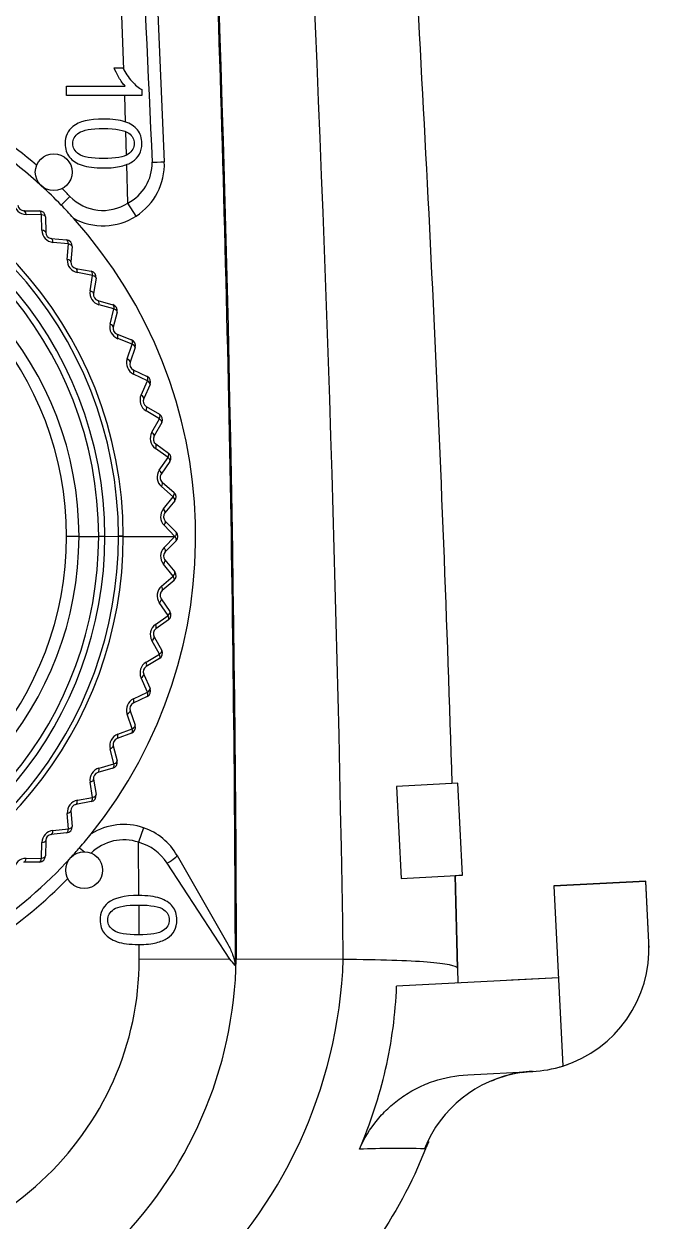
# Model space of a CAD drawing. Header units: millimetres. Extents: x -16130 to 36813, y -8099 to 27484.
# Drawn here: x 31222.58 to 31242.94, y 18285.53 to 18324.54 of the extents above; entities that cross this region are included whole.
import ezdxf

# ---------------------------------------------------------------- set-up
doc = ezdxf.new("R2010")
doc.units = ezdxf.units.MM
doc.header["$LTSCALE"] = 6

# ---------------------------------------------------------------- blocks, each defined once
blk = doc.blocks.new('140.096a')
at = {"color": 0}
for p, q in [((-9.64, 179.499), (-11.637, 179.395)), ((-9.632, 179.496), (-11.629, 179.395)), ((-11.637, 179.395), (-11.48, 176.399)), ((-11.629, 179.395), (-11.477, 176.399)), ((-11.48, 176.399), (-11.477, 176.399)), ((-11.477, 176.399), (-5.612, 176.696)), ((-8.484, 176.55), (-8.404, 175.029)), ((-8.481, 176.55), (-8.214, 171.282)), ((-5.328, 173.597), (-5.434, 175.703)), ((-11.827, 173.427), (-14.823, 173.275)), ((-14.823, 173.275), (-14.722, 171.278)), ((-11.827, 173.426), (-11.825, 173.427)), ((-11.726, 171.43), (-11.827, 173.427)), ((-11.825, 173.427), (-11.812, 173.186)), ((-8.801, 173.267), (-11.815, 173.185)), ((-11.812, 173.186), (-8.801, 173.267)), ((-8.801, 173.267), (-8.315, 173.272)), ((-2.91, 172.224), (-2.915, 172.189)), ((-14.722, 171.278), (-11.726, 171.43)), ((-9.095, 169.546), (-9.102, 169.546)), ((-9.093, 166.058), (-9.102, 169.546)), ((-9.092, 165.853), (-12.225, 163.814)), ((-9.093, 166.058), (-9.093, 166.021)), ((-9.093, 166.021), (-8.887, 166.019)), ((-9.092, 165.853), (-9.084, 162.898)), ((-12.472, 164.132), (-9.579, 165.781)), ((-25.88, 163.441), (-25.586, 163.85)), ((-25.442, 163.837), (-25.738, 163.426)), ((-25.023, 163.552), (-25.442, 163.837)), ((-25.311, 163.899), (-24.895, 163.615)), ((-24.631, 163.65), (-24.302, 164.032)), ((-24.16, 164.005), (-24.49, 163.622)), ((-23.768, 163.685), (-24.16, 164.005)), ((-24.024, 164.056), (-23.634, 163.737)), ((-23.368, 163.748), (-23.007, 164.1)), ((-22.868, 164.062), (-23.231, 163.709)), ((-22.868, 162.38), (-22.868, 164.062)), ((-22.505, 163.709), (-22.868, 164.062)), ((-22.728, 164.1), (-22.368, 163.748)), ((-22.101, 163.737), (-21.712, 164.056)), ((-21.576, 164.005), (-21.968, 163.685)), ((-21.245, 163.622), (-21.576, 164.005)), ((-21.433, 164.032), (-21.105, 163.65)), ((-20.84, 163.615), (-20.424, 163.899)), ((-20.293, 163.837), (-20.712, 163.552)), ((-19.997, 163.426), (-20.293, 163.837)), ((-20.149, 163.85), (-19.855, 163.441)), ((-52.686, 162.947), (-35.079, 163.716)), ((-27.107, 163.124), (-26.85, 163.558)), ((-26.705, 163.557), (-26.964, 163.122)), ((-26.263, 163.31), (-26.705, 163.557)), ((-26.58, 163.63), (-26.141, 163.383)), ((-19.595, 163.383), (-19.156, 163.63)), ((-19.031, 163.557), (-19.473, 163.31)), ((-18.772, 163.122), (-19.031, 163.557)), ((-18.886, 163.558), (-18.629, 163.124)), ((-28.301, 162.702), (-28.083, 163.156)), ((-27.938, 163.168), (-28.158, 162.712)), ((-27.476, 162.96), (-27.938, 163.168)), ((-27.82, 163.252), (-27.361, 163.044)), ((-18.374, 163.044), (-17.915, 163.252)), ((-17.797, 163.168), (-18.259, 162.96)), ((-17.577, 162.712), (-17.797, 163.168)), ((-17.653, 163.156), (-17.435, 162.702)), ((-37.434, 162.985), (-37.241, 162.985)), ((-37.241, 162.985), (-37.241, 160.526)), ((-33.308, 162.798), (-33.729, 162.528)), ((-29.133, 162.674), (-29.313, 162.2)), ((-28.655, 162.506), (-29.133, 162.674)), ((-29.023, 162.767), (-28.547, 162.6)), ((-17.188, 162.6), (-16.713, 162.767)), ((-16.602, 162.674), (-17.081, 162.506)), ((-16.423, 162.2), (-16.602, 162.674)), ((-13.374, 163.042), (-12.901, 162.88)), ((-11.166, 162.89), (-12.901, 162.88)), ((-9.883, 162.896), (-10.857, 162.892)), ((-9.084, 162.898), (-9.573, 162.897)), ((-38.079, 162.4), (-51.18, 161.898)), ((-38.139, 162.079), (-38.139, 162.37)), ((-37.542, 162.417), (-37.569, 162.416)), ((-37.542, 160.526), (-37.542, 162.442)), ((-36.373, 162.452), (-37.241, 162.426)), ((-35.293, 162.484), (-36.059, 162.462)), ((-33.729, 162.528), (-34.988, 162.493)), ((-29.454, 162.177), (-29.276, 162.649)), ((-22.872, 162.38), (-22.868, 162.38)), ((-22.872, 162.38), (-22.872, 162.222)), ((-22.868, 162.38), (-22.868, 162.222)), ((-16.459, 162.649), (-16.282, 162.177)), ((-30.556, 161.554), (-30.42, 162.039)), ((-30.281, 162.077), (-30.418, 161.589)), ((-29.789, 161.952), (-30.281, 162.077)), ((-30.178, 162.179), (-29.69, 162.054)), ((-22.868, 161.782), (-22.872, 162.222)), ((-22.868, 162.222), (-22.872, 162.222)), ((-16.045, 162.054), (-15.557, 162.179)), ((-15.455, 162.077), (-15.946, 161.952)), ((-15.317, 161.589), (-15.455, 162.077)), ((-15.315, 162.039), (-15.179, 161.554)), ((-22.868, 161.782), (-22.868, 161.782)), ((-22.868, 161.782), (-22.868, 161.579)), ((-22.868, 161.782), (-22.868, 161.579)), ((-22.868, 161.579), (-22.868, 161.579)), ((-22.868, 160.938), (-22.868, 161.579)), ((-31.601, 160.837), (-31.508, 161.332)), ((-31.372, 161.382), (-31.466, 160.884)), ((-30.871, 161.3), (-31.372, 161.382)), ((-31.279, 161.493), (-30.781, 161.411)), ((-14.954, 161.411), (-14.457, 161.493)), ((-14.364, 161.382), (-14.864, 161.3)), ((-14.27, 160.884), (-14.364, 161.382)), ((-14.228, 161.332), (-14.135, 160.837)), ((-12.725, 160.958), (-12.591, 161.113)), ((-22.868, 160.938), (-22.868, 160.527)), ((-37.241, 160.526), (-37.542, 160.526)), ((-33.667, 160.355), (-33.946, 160.642)), ((-32.579, 160.032), (-32.529, 160.533)), ((-32.398, 160.595), (-32.448, 160.09)), ((-31.892, 160.557), (-32.398, 160.595)), ((-32.315, 160.713), (-31.812, 160.675)), ((-13.923, 160.675), (-13.421, 160.713)), ((-13.337, 160.595), (-13.843, 160.557)), ((-13.287, 160.09), (-13.337, 160.595)), ((-13.207, 160.533), (-13.157, 160.032)), ((-33.482, 159.144), (-33.477, 159.648)), ((-33.352, 159.721), (-33.358, 159.214)), ((-32.844, 159.727), (-33.352, 159.721)), ((-33.279, 159.846), (-32.775, 159.852)), ((-12.96, 159.852), (-12.456, 159.846)), ((-12.384, 159.721), (-12.891, 159.727)), ((-12.378, 159.214), (-12.384, 159.721)), ((-12.259, 159.648), (-12.253, 159.144))]:
    blk.add_line(p, q, dxfattribs=at)
for centre in [(-11.991, 161.107), (-34.738, 160.114)]:
    blk.add_circle(centre, 0.6, dxfattribs=at)
for centre, radius, start, end in [((-9.429, 175.501), 4, 17.3775, 92.9), ((-9.429, 175.501), 4, 2.9, 17.3775), ((32.672, 171.369), 35.596, 178.6803, 182.0927), ((7.482, -893.306), 1062.981, 90.89395, 99.283434), ((-9.669, 153.931), 15.625, 358.1716, 87.8977), ((-9.315, 152.58), 13.48, 358.8422, 89.0556), ((5.099, 148.542), 22.385, 128.6687, 129.3448), ((-22.868, 149.237), 15.5, 51.3078, 131.9884), ((-25.424, 163.734), 0.2, 55.665, 144.335), ((-24.151, 163.901), 0.2, 50.665, 139.335), ((-22.868, 163.957), 0.2, 45.665, 134.335), ((-21.585, 163.901), 0.2, 40.665, 129.335), ((-20.312, 163.734), 0.2, 35.665, 124.335), ((-11.482, 162.395), 2, 119.6855, 161.0978), ((-34.991, 161.718), 2, 32.6832, 92.5), ((-26.678, 163.456), 0.2, 60.665, 149.335), ((-24.796, 163.886), 0.404, 235.8029, 319.1935), ((-24.782, 163.78), 0.2, 235.665, 319.335), ((-23.512, 163.998), 0.404, 230.8106, 314.1885), ((-23.508, 163.891), 0.2, 230.665, 314.335), ((-22.223, 163.998), 0.404, 225.8115, 309.1894), ((-22.228, 163.891), 0.2, 225.665, 309.335), ((-20.939, 163.886), 0.404, 220.8065, 304.1971), ((-20.953, 163.78), 0.2, 220.665, 304.335), ((-19.058, 163.456), 0.2, 30.665, 119.335), ((-11.286, 162.422), 1.679, 124.0358, 164.1687), ((-355.451, 7158.159), 7002.173, 272.4783169, 272.6225428), ((-35.034, 161.85), 1.47, 27.457, 91.019), ((-27.902, 163.07), 0.2, 65.665, 154.335), ((-27.311, 163.328), 0.404, 245.7808, 329.2102), ((-27.279, 163.226), 0.2, 245.665, 329.335), ((-26.066, 163.662), 0.404, 240.7927, 324.2006), ((-26.043, 163.558), 0.2, 240.665, 324.335), ((-19.67, 163.662), 0.404, 215.7994, 299.2073), ((-19.693, 163.558), 0.2, 215.665, 299.335), ((-18.425, 163.328), 0.404, 210.7898, 294.2192), ((-18.457, 163.226), 0.2, 210.665, 294.335), ((-17.833, 163.07), 0.2, 25.665, 114.335), ((-34.991, 161.718), 2, 331.3043, 32.6832), ((-29.089, 162.578), 0.2, 70.665, 159.335), ((-28.522, 162.888), 0.404, 250.7672, 334.2229), ((-28.481, 162.789), 0.2, 250.665, 334.335), ((-17.214, 162.888), 0.404, 205.7771, 289.2328), ((-17.254, 162.789), 0.2, 205.665, 289.335), ((-16.647, 162.578), 0.2, 20.665, 109.335), ((-11.482, 162.395), 2, 161.0978, 211.9919), ((-11.482, 162.395), 1.5, 161.0978, 224.858), ((-22.862, 149.252), 13.128, 90.0429, 259.7499), ((-34.991, 161.718), 1.5, 314.1674, 32.6832), ((-22.873, 149.254), 13.126, 11.1596, 89.977), ((-22.861, 149.259), 12.964, 90.0451, 259.2353), ((-30.228, 161.985), 0.2, 75.665, 164.335), ((-29.69, 162.343), 0.404, 255.7453, 339.2444), ((-29.641, 162.248), 0.2, 255.665, 339.335), ((-22.873, 149.26), 12.962, 11.1277, 89.9755), ((-16.045, 162.343), 0.404, 200.7556, 284.2547), ((-16.095, 162.248), 0.2, 200.665, 284.335), ((-15.508, 161.985), 0.2, 15.665, 104.335), ((-22.849, 149.273), 12.509, 90.0888, 257.0271), ((-22.85, 149.275), 12.304, 90.086, 256.7477), ((-31.311, 161.295), 0.2, 80.665, 169.335), ((-30.806, 161.698), 0.403, 260.7224, 344.2671), ((-30.749, 161.608), 0.2, 260.665, 344.335), ((-22.882, 149.28), 12.502, 11.0002, 89.9327), ((-22.882, 149.281), 12.298, 10.993, 89.9341), ((-14.929, 161.698), 0.403, 195.7329, 279.2776), ((-14.986, 161.608), 0.2, 195.665, 279.335), ((-14.424, 161.295), 0.2, 10.665, 99.335), ((-22.868, 149.237), 15.5, 49.1288, 51.3078), ((-22.859, 150.006), 10.932, 90.0469, 254.8925), ((-22.868, 149.237), 15.5, 131.9884, 134.1674), ((-31.862, 160.959), 0.403, 265.7002, 349.2903), ((-31.797, 160.874), 0.2, 265.665, 349.335), ((-22.876, 150.006), 10.932, 285.1063, 89.9543), ((-13.873, 160.959), 0.403, 190.7097, 274.2998), ((-13.938, 160.874), 0.2, 190.665, 274.335), ((-22.868, 149.237), 15.5, 47.5, 49.1288), ((-22.868, 149.237), 15.5, 134.1674, 137.5), ((-22.868, 149.237), 15.9, 134.1674, 135.4741), ((-22.883, 149.961), 10.566, 89.9152, 254.2413), ((-32.33, 160.513), 0.2, 85.665, 174.335), ((-22.852, 149.961), 10.566, 285.7566, 90.087), ((-13.406, 160.513), 0.2, 5.665, 94.335), ((-22.868, 149.237), 15.5, 20.5, 47.5), ((-22.868, 149.237), 15.9, 22.5259, 45.4741), ((-32.849, 160.13), 0.403, 270.6797, 354.3137), ((-32.778, 160.052), 0.2, 270.665, 354.335), ((-12.886, 160.13), 0.403, 185.6863, 269.3203), ((-12.958, 160.052), 0.2, 185.665, 269.335), ((-22.868, 149.237), 15.9, 139.5259, 162.4741), ((-22.868, 149.237), 15.5, 137.5, 164.5), ((-33.277, 159.646), 0.2, 90.665, 179.335), ((-12.459, 159.646), 0.2, 0.665, 89.335), ((-33.761, 159.219), 0.403, 275.6571, 359.3411), ((-11.975, 159.219), 0.403, 180.6589, 264.3429), ((-33.682, 159.147), 0.2, 275.665, 359.335)]:
    blk.add_arc(centre, radius, start, end, dxfattribs=at)
for centre, major_axis, ratio, start_param, end_param in [((-1.439, 175.906), (-3.995, -0.202), 0.999665, 0, 0.102373), ((-1.439, 175.906), (-3.995, -0.202), 0.999665, 0.102373, 1.14244), ((-25.424, 163.734), (-0.162, 0.117), 0.394442, 5.095982, 6.283185), ((-25.424, 163.734), (0.113, 0.165), 0.39434, 0, 1.187085), ((-24.151, 163.901), (-0.152, 0.13), 0.393901, 5.095773, 6.283185), ((-24.151, 163.901), (0.127, 0.155), 0.394061, 0, 1.187598), ((-21.585, 163.901), (-0.127, 0.155), 0.394061, 5.095587, 6.283185), ((-21.585, 163.901), (0.152, 0.13), 0.393901, 0, 1.187412), ((-20.312, 163.734), (-0.113, 0.165), 0.39434, 5.0961, 6.283185), ((-20.312, 163.734), (0.162, 0.117), 0.394442, 0, 1.187203), ((-12.225, 163.698), (-0.248, 0.434), 0.11627, 4.91627, 6.283185), ((-35.057, 163.217), (-0.022, 0.5), 0.003175, 4.921159, 6.283185), ((-26.678, 163.456), (-0.172, 0.102), 0.395308, 5.096385, 6.283185), ((-26.678, 163.456), (0.098, 0.174), 0.394854, 0, 1.186275), ((-25.718, 163.324), (-0.162, 0.117), 0.380568, 5.100618, 6.283185), ((-25.008, 163.45), (0.113, 0.165), 0.380094, 0, 1.182313), ((-24.479, 163.519), (-0.152, 0.13), 0.380134, 5.100687, 6.283185), ((-23.761, 163.582), (0.127, 0.155), 0.380115, 0, 1.1826), ((-23.228, 163.605), (-0.14, 0.143), 0.379999, 5.10067, 6.283185), ((-22.507, 163.605), (0.14, 0.143), 0.379999, 0, 1.182515), ((-21.974, 163.582), (-0.127, 0.155), 0.380115, 5.100585, 6.283185), ((-21.257, 163.519), (0.152, 0.13), 0.380134, 0, 1.182499), ((-20.727, 163.45), (-0.113, 0.165), 0.380094, 5.100872, 6.283185), ((-20.018, 163.324), (0.162, 0.117), 0.380568, 0, 1.182568), ((-19.058, 163.456), (-0.098, 0.174), 0.394854, 5.096911, 6.283185), ((-19.058, 163.456), (0.172, 0.102), 0.395308, 0, 1.1868), ((-27.902, 163.07), (-0.18, 0.087), 0.39628, 5.097164, 6.283185), ((-27.902, 163.07), (0.082, 0.182), 0.395751, 0, 1.185408), ((-27.443, 162.862), (0.082, 0.182), 0.38029, 0, 1.181325), ((-26.935, 163.022), (-0.172, 0.102), 0.381096, 5.100666, 6.283185), ((-26.238, 163.209), (0.098, 0.174), 0.380092, 0, 1.181809), ((-19.497, 163.209), (-0.098, 0.174), 0.380092, 5.101376, 6.283185), ((-18.801, 163.022), (0.172, 0.102), 0.381096, 0, 1.182519), ((-18.292, 162.862), (-0.082, 0.182), 0.38029, 5.101861, 6.283185), ((-17.833, 163.07), (-0.082, 0.182), 0.395751, 5.097777, 6.283185), ((-17.833, 163.07), (0.18, 0.087), 0.39628, 0, 1.186022), ((-29.089, 162.578), (-0.187, 0.071), 0.39723, 5.098359, 6.283185), ((-29.089, 162.578), (0.066, 0.189), 0.397055, 0, 1.184623), ((-28.121, 162.616), (-0.18, 0.087), 0.381486, 5.101024, 6.283185), ((-17.615, 162.616), (0.18, 0.087), 0.381486, 0, 1.182161), ((-16.647, 162.578), (-0.066, 0.189), 0.397055, 5.098562, 6.283185), ((-16.647, 162.578), (0.187, 0.071), 0.39723, 0, 1.184826), ((-28.614, 162.411), (0.066, 0.189), 0.380829, 0, 1.181087), ((-17.122, 162.411), (-0.066, 0.189), 0.380829, 5.102099, 6.283185), ((-30.228, 161.985), (-0.193, 0.054), 0.398532, 5.099445, 6.283185), ((-30.228, 161.985), (0.05, 0.194), 0.398301, 0, 1.183472), ((-29.74, 161.86), (0.05, 0.194), 0.381293, 0, 1.180697), ((-29.267, 162.107), (-0.187, 0.071), 0.381784, 5.101568, 6.283185), ((-16.469, 162.107), (0.187, 0.071), 0.381784, 0, 1.181617), ((-15.996, 161.86), (-0.05, 0.194), 0.381293, 5.102488, 6.283185), ((-15.508, 161.985), (-0.05, 0.194), 0.398301, 5.099713, 6.283185), ((-15.508, 161.985), (0.193, 0.054), 0.398532, 0, 1.18374), ((-31.311, 161.295), (0.032, 0.197), 0.399512, 0, 1.182105), ((-30.364, 161.5), (-0.193, 0.054), 0.382342, 5.101873, 6.283185), ((-15.372, 161.5), (0.193, 0.054), 0.382342, 0, 1.181312), ((-14.424, 161.295), (-0.032, 0.197), 0.399512, 5.10108, 6.283185), ((-31.311, 161.295), (-0.197, 0.037), 0.400042, 5.100464, 6.283185), ((-30.814, 161.213), (0.032, 0.197), 0.381593, 0, 1.180116), ((-14.921, 161.213), (-0.032, 0.197), 0.381593, 5.103069, 6.283185), ((-14.424, 161.295), (0.197, 0.037), 0.400042, 0, 1.182722), ((-32.33, 160.513), (0.015, 0.199), 0.400789, 0, 1.180817), ((-31.404, 160.8), (-0.197, 0.037), 0.382932, 5.1021, 6.283185), ((-14.331, 160.8), (0.197, 0.037), 0.382932, 0, 1.181085), ((-13.406, 160.513), (-0.015, 0.199), 0.400789, 5.102369, 6.283185), ((-32.33, 160.513), (-0.199, 0.02), 0.401484, 5.101559, 6.283185), ((-31.828, 160.475), (0.015, 0.199), 0.381882, 0, 1.179616), ((-13.908, 160.475), (-0.015, 0.199), 0.381882, 5.10357, 6.283185), ((-13.406, 160.513), (0.199, 0.02), 0.401484, 0, 1.181627), ((-32.38, 160.012), (-0.199, 0.02), 0.383285, 5.10242, 6.283185), ((-13.356, 160.012), (0.199, 0.02), 0.383285, 0, 1.180765), ((-33.277, 159.646), (-0.2, 0.002), 0.402575, 5.102854, 6.283185), ((-33.277, 159.646), (-0.002, 0.2), 0.402214, 0, 1.17991), ((-32.773, 159.652), (-0.002, 0.2), 0.382301, 0, 1.179478), ((-12.962, 159.652), (0.002, 0.2), 0.382301, 5.103708, 6.283185), ((-12.459, 159.646), (0.002, 0.2), 0.402214, 5.103276, 6.283185), ((-12.459, 159.646), (0.2, 0.002), 0.402575, 0, 1.180331), ((-33.282, 159.142), (-0.2, 0.002), 0.383186, 5.102933, 6.283185), ((-12.453, 159.142), (0.2, 0.002), 0.383186, 0, 1.180252)]:
    blk.add_ellipse(centre, major_axis=major_axis, ratio=ratio, start_param=start_param, end_param=end_param, dxfattribs=at)
for points in [[(-9.476, 179.505), (-9.531, 179.504), (-9.585, 179.502), (-9.64, 179.499)], [(-5.58, 176.591), (-5.605, 176.678), (-5.633, 176.766), (-5.664, 176.852)], [(-5.395, 175.339), (-5.415, 175.466), (-5.428, 175.594), (-5.435, 175.723)], [(-14.814, 173.095), (-25.247, 172.766), (-35.669, 172.276), (-46.08, 171.624)], [(-3.155, 172.331), (-3.075, 172.293), (-2.993, 172.257), (-2.911, 172.225)], [(-163.666, 153.667), (-112.552, 161.77), (-60.845, 165.919), (-9.093, 166.058)]]:
    blk.add_open_spline(points, degree=3, dxfattribs=at)
for points, knots in [([(-5.436, 175.725), (-5.415, 175.343), (-5.341, 174.972), (-5.184, 174.53), (-5.152, 174.446), (-5.117, 174.365)], [0, 0, 0, 0, 0.25, 0.25, 0.3083734, 0.3083734, 0.3083734, 0.3083734]), ([(-2.9, 170.069), (-3.248, 170.22), (-3.567, 170.416), (-4.001, 170.776), (-4.139, 170.907), (-4.392, 171.184), (-4.509, 171.33), (-4.72, 171.639), (-4.817, 171.802), (-4.985, 172.14), (-5.057, 172.313), (-5.236, 172.844), (-5.308, 173.218), (-5.328, 173.597)], [0, 0, 0, 0, 0.25, 0.25, 0.375, 0.375, 0.5, 0.5, 0.625, 0.625, 0.75, 0.75, 1, 1, 1, 1]), ([(-9.095, 169.546), (-9.09, 170.144), (-9.08, 170.672), (-9.05, 171.582), (-9.031, 171.965), (-8.982, 172.587), (-8.952, 172.825), (-8.884, 173.156), (-8.845, 173.248), (-8.801, 173.267)], [0, 0, 0, 0, 0.25, 0.25, 0.5, 0.5, 0.75, 0.75, 1, 1, 1, 1]), ([(-2.91, 172.224), (-1.8, 171.786), (-0.756, 171.223), (0.468, 170.361), (0.709, 170.18), (1.177, 169.806), (1.405, 169.613), (2.068, 169.015), (2.485, 168.592), (3.266, 167.698), (3.631, 167.228), (4.308, 166.236), (4.616, 165.721), (5.439, 164.139), (5.86, 163.026), (6.148, 161.858)], [0, 0, 0, 0, 0.25, 0.25, 0.3125, 0.3125, 0.375, 0.375, 0.5, 0.5, 0.625, 0.625, 0.75, 0.75, 1, 1, 1, 1]), ([(-2.9, 170.069), (-3.322, 170.252), (-3.749, 170.414), (-4.619, 170.699), (-5.062, 170.822), (-6.4, 171.127), (-7.302, 171.246), (-8.214, 171.282)], [0, 0, 0, 0, 0.25, 0.25, 0.5, 0.5, 1, 1, 1, 1]), ([(-79.806, 163.333), (-68.04, 164.197), (-56.261, 164.853), (-32.683, 165.749), (-20.89, 165.989), (-9.093, 166.021)], [0, 0, 0, 0, 0.5, 0.5, 1, 1, 1, 1]), ([(-9.579, 165.781), (-9.472, 165.842), (-9.362, 165.896), (-9.132, 165.98), (-9.012, 166.011), (-8.887, 166.019)], [0, 0, 0, 0, 0.5, 0.5, 1, 1, 1, 1]), ([(-23.007, 164.1), (-23.003, 164.103), (-22.996, 164.109), (-22.98, 164.111), (-22.966, 164.11), (-22.943, 164.105), (-22.91, 164.092), (-22.88, 164.071), (-22.868, 164.062)], [0, 0, 0, 0, 0.16107, 0.298273, 0.411429, 0.500713, 0.785745, 1, 1, 1, 1]), ([(-22.728, 164.1), (-22.739, 164.111), (-22.759, 164.113), (-22.808, 164.1), (-22.838, 164.084), (-22.868, 164.062)], [0, 0, 0, 0, 0.5, 0.5, 1, 1, 1, 1]), ([(-11.166, 162.875), (-11.166, 163.165), (-11.137, 163.397), (-11.078, 163.575), (-11.019, 163.753), (-10.93, 163.887), (-10.813, 163.983), (-10.696, 164.079), (-10.548, 164.125), (-10.37, 164.127), (-10.238, 164.128), (-10.123, 164.099), (-10.023, 164.047), (-9.923, 163.994), (-9.843, 163.917), (-9.716, 163.718), (-9.665, 163.596), (-9.628, 163.454), (-9.59, 163.312), (-9.573, 163.117), (-9.573, 162.588), (-9.602, 162.356), (-9.662, 162.18), (-9.723, 162.003), (-9.809, 161.866), (-9.926, 161.77), (-10.042, 161.674), (-10.191, 161.627), (-10.606, 161.627), (-10.79, 161.711), (-10.925, 161.879), (-11.089, 162.082), (-11.166, 162.416), (-11.166, 162.875)], [0, 0, 0, 0, 0.105657, 0.105657, 0.105657, 0.179329, 0.179329, 0.179329, 0.250134, 0.250134, 0.250134, 0.303755, 0.303755, 0.303755, 0.35849, 0.35849, 0.413225, 0.413225, 0.413225, 0.501273, 0.501273, 0.605275, 0.605275, 0.605275, 0.678973, 0.678973, 0.678973, 0.750321, 0.750321, 0.84437, 0.84437, 0.84437, 1, 1, 1, 1]), ([(-10.857, 162.877), (-10.857, 162.473), (-10.81, 162.206), (-10.717, 162.074), (-10.623, 161.94), (-10.507, 161.876), (-10.232, 161.876), (-10.118, 161.941), (-10.023, 162.074), (-9.93, 162.207), (-9.883, 162.475), (-9.883, 163.279), (-9.929, 163.547), (-10.023, 163.679), (-10.117, 163.81), (-10.233, 163.878), (-10.51, 163.878), (-10.621, 163.819), (-10.704, 163.702), (-10.807, 163.556), (-10.857, 163.279), (-10.857, 162.877)], [0, 0, 0, 0, 0.165996, 0.165996, 0.165996, 0.249393, 0.249393, 0.333783, 0.333783, 0.333783, 0.499812, 0.499812, 0.66584, 0.66584, 0.66584, 0.748293, 0.748293, 0.828829, 0.828829, 0.828829, 1, 1, 1, 1]), ([(-38.139, 162.37), (-37.973, 162.448), (-37.827, 162.544), (-37.576, 162.769), (-37.486, 162.878), (-37.434, 162.985)], [0, 0, 0, 0, 0.5, 0.5, 1, 1, 1, 1]), ([(-36.469, 161.734), (-36.469, 162.023), (-36.438, 162.256), (-36.38, 162.434), (-36.321, 162.611), (-36.231, 162.746), (-36.114, 162.842), (-35.998, 162.938), (-35.851, 162.984), (-35.672, 162.985), (-35.541, 162.987), (-35.426, 162.958), (-35.327, 162.906), (-35.227, 162.853), (-35.146, 162.775), (-35.081, 162.676), (-35.016, 162.578), (-34.967, 162.455), (-34.931, 162.313), (-34.895, 162.17), (-34.876, 161.976), (-34.876, 161.447), (-34.905, 161.215), (-34.964, 161.039), (-35.023, 160.861), (-35.11, 160.725), (-35.227, 160.629), (-35.344, 160.533), (-35.493, 160.485), (-35.908, 160.485), (-36.093, 160.57), (-36.227, 160.738), (-36.389, 160.942), (-36.469, 161.275), (-36.469, 161.734)], [0, 0, 0, 0, 0.105699, 0.105699, 0.105699, 0.179378, 0.179378, 0.179378, 0.2502, 0.2502, 0.2502, 0.303585, 0.303585, 0.303585, 0.354312, 0.354312, 0.354312, 0.41316, 0.41316, 0.41316, 0.501184, 0.501184, 0.605159, 0.605159, 0.605159, 0.678895, 0.678895, 0.678895, 0.750261, 0.750261, 0.844335, 0.844335, 0.844335, 1, 1, 1, 1]), ([(-36.158, 161.735), (-36.158, 161.332), (-36.111, 161.065), (-36.018, 160.933), (-35.924, 160.799), (-35.81, 160.734), (-35.535, 160.734), (-35.419, 160.799), (-35.325, 160.933), (-35.231, 161.066), (-35.185, 161.333), (-35.185, 162.137), (-35.232, 162.406), (-35.325, 162.538), (-35.418, 162.67), (-35.535, 162.736), (-35.813, 162.736), (-35.922, 162.678), (-36.005, 162.561), (-36.109, 162.414), (-36.158, 162.137), (-36.158, 161.735)], [0, 0, 0, 0, 0.165986, 0.165986, 0.165986, 0.250371, 0.250371, 0.333763, 0.333763, 0.333763, 0.499755, 0.499755, 0.665747, 0.665747, 0.665747, 0.747765, 0.747765, 0.82883, 0.82883, 0.82883, 1, 1, 1, 1]), ([(1.002, 152.308), (1.002, 153.674), (0.756, 155.012), (-0.217, 157.55), (-0.938, 158.718), (-2.777, 160.702), (-3.899, 161.512), (-6.362, 162.609), (-7.717, 162.902), (-9.084, 162.898)], [0, 0, 0, 0, 0.25, 0.25, 0.5, 0.5, 0.75, 0.75, 1, 1, 1, 1]), ([(-37.542, 162.442), (-37.613, 162.372), (-37.708, 162.303), (-37.825, 162.235), (-37.943, 162.166), (-38.046, 162.113), (-38.139, 162.079)], [0, 0, 0, 0, 0.500145, 0.500145, 0.500145, 1, 1, 1, 1])]:
    blk.add_open_spline(points, degree=3, knots=knots, dxfattribs=at)

msp = doc.modelspace()

# ---------------------------------------------------------------- block references
at = {"color": 4, "rotation": 269.9999999632163}
msp.add_blockref('140.096a', (31063.43586, 18284.97582), dxfattribs=at)

doc.saveas('drawing.dxf')
